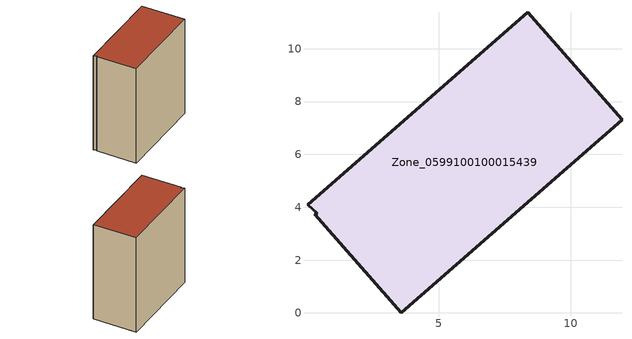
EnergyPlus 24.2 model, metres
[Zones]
Zone_0599100100015439
 floor ground (C_G): 8.37,11.39 11.94,7.31 3.58,0 0.3,3.73 0.4,3.78 0.03,4.1 z2.97
 wall outside (C_F): 3.58,0 11.94,7.31 8.37,11.39 0.03,4.1 0.4,3.78 0.3,3.73 3.58,0 z2.97:15.47
 roof outside (C_R): 11.94,7.31 8.37,11.39 0.03,4.1 0.4,3.78 0.3,3.73 3.58,0 z15.47
[BUILDING]
Pand.0599100100015439: North Axis=0; Terrain=City; Loads Convergence Tolerance Value=0.04; Temperature Convergence Tolerance Value=0.4; Solar Distribution=FullExterior; Maximum Number of Warmup Days=25; Minimum Number of Warmup Days=1
[Site:Location]
Rotterdam.The.Hague.AP_ZH_NLD Design_Conditions: Latitude=51.96; Longitude=4.45; Time Zone=1; Elevation=-4.5
[SITE:GROUNDTEMPERATURE:BUILDINGSURFACE]
18, 18, 18, 18, 18, 18, 18, 18, 18, 18, 18, 18
[MATERIAL] Thermal Absorptance=0.9; Solar Absorptance=0.7; Visible Absorptance=0.7
Name | Roughness | Thickness | Conductivity | Density | Specific Heat
G.TI.2015-2018 | MediumSmooth | 0.15 | 0.0428571 | 540 | 1210
F.TI.2015-2018 | Rough | 0.3 | 0.0666667 | 1920 | 840
R.TI.2015-2018 | MediumRough | 0.2 | 0.0333333 | 1500 | 1000
[CONSTRUCTION]
C_G: G.TI.2015-2018
C_F: F.TI.2015-2018
C_R: R.TI.2015-2018
[ZONE]
Zone_0599100100015439: Type=1; Multiplier=1; Ceiling Height=Autocalculate; Volume=Autocalculate; Floor Area=autocalculate; Part of Total Floor Area=Yes
[ZONEINFILTRATION:DESIGNFLOWRATE]
Infil_Zone_0599100100015439: Zone or ZoneList or Space or SpaceList=Zone_0599100100015439; Schedule=AlwaysOn; Design Flow Rate Calculation Method=Flow/Area; Flow Rate per Floor Area=0.0015; Constant Term Coefficient=1; Temperature Term Coefficient=0; Velocity Term Coefficient=0; Velocity Squared Term Coefficient=0
[HVACTEMPLATE:ZONE:IDEALLOADSAIRSYSTEM]
Zone_0599100100015439: Maximum Heating Supply Air Temperature=50; Minimum Cooling Supply Air Temperature=13; Maximum Heating Supply Air Humidity Ratio=0.0156; Minimum Cooling Supply Air Humidity Ratio=0.0077; Heating Limit=NoLimit; Cooling Limit=NoLimit; Dehumidification Control Type=ConstantSensibleHeatRatio; Cooling Sensible Heat Ratio=0.7; Dehumidification Setpoint=60; Humidification Control Type=None; Humidification Setpoint=30; Outdoor Air Method=None; Outdoor Air Flow Rate per Person=0.00944; Outdoor Air Flow Rate per Zone Floor Area=0; Outdoor Air Flow Rate per Zone=0; Demand Controlled Ventilation Type=None; Outdoor Air Economizer Type=NoEconomizer; Heat Recovery Type=None; Sensible Heat Recovery Effectiveness=0.7; Latent Heat Recovery Effectiveness=0.65
[ZONECONTROL:THERMOSTAT]
ThermostatControl_Zone_0599100100015439: Zone or ZoneList=Zone_0599100100015439; Control Type Schedule=DualSetpointControlType; Control 1=Thermostat_Zone_0599100100015439; Temperature Difference Between Cutout And Setpoint=0
[THERMOSTATSETPOINT:DUALSETPOINT]
Thermostat_Zone_0599100100015439: Heating Setpoint Temperature Schedule=HeatingSetpoint_Zone_0599100100015439; Cooling Setpoint Temperature Schedule=CoolingSetpoint_Zone_0599100100015439
[SCHEDULE:COMPACT]
HeatingSetpoint_Zone_0599100100015439: Through: 12/31, For: AllDays, Until: 24:00, 21
CoolingSetpoint_Zone_0599100100015439: Through: 12/31, For: AllDays, Until: 24:00, 24
DualSetpointControlType: Through: 12/31, For: AllDays, Until: 24:00, 4
AlwaysOn: Through: 12/31, For: AllDays, Until: 24:00, 1
